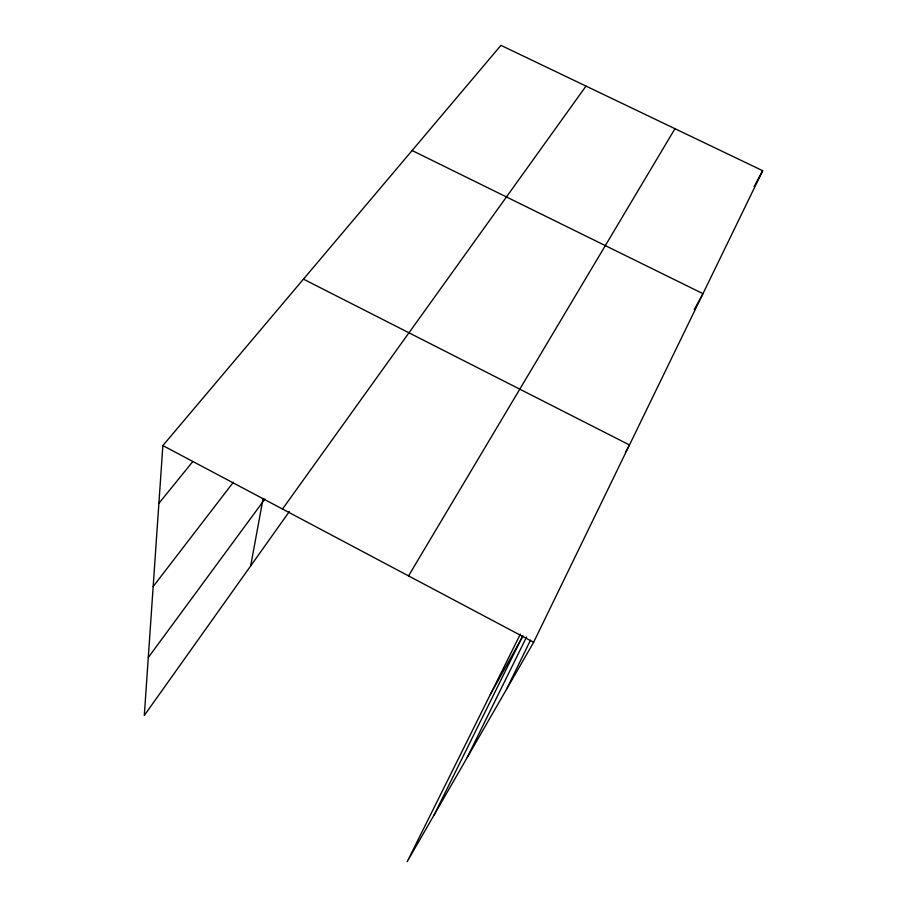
<?xml version="1.0" encoding="UTF-8"?>
<svg xmlns="http://www.w3.org/2000/svg" width="907" height="907" viewBox="0 0 907 907"><rect width="100%" height="100%" fill="white"/><g stroke="black" fill="none" stroke-linecap="round" stroke-linejoin="round"><path stroke-width="1.36" d="M520.369 634.095L407.198 861.65L533.645 642.247L762.696 170.709L500.947 45.35L162.863 445.575L144.304 715.464L289.276 511.65M250.683 565.911L263.109 498.362M506.378 689.558L530.493 640.195M467.298 757.356L526.593 636.907M434.147 814.883L522.749 635.943M754.114 186.547L762.696 170.709M694.263 309.548L702.97 293.664L412.118 150.517M490.279 694.592L522.92 636.056M625.411 452.242L629.481 444.963L303.46 279.141M408.535 575.888L674.978 128.692M282.508 509.031L586.001 86.086M148.295 657.507L264.855 499.111M153.17 586.534L233.303 482.309M158.895 503.34L192.738 461.64M162.863 445.575L533.645 642.247"/></g></svg>
